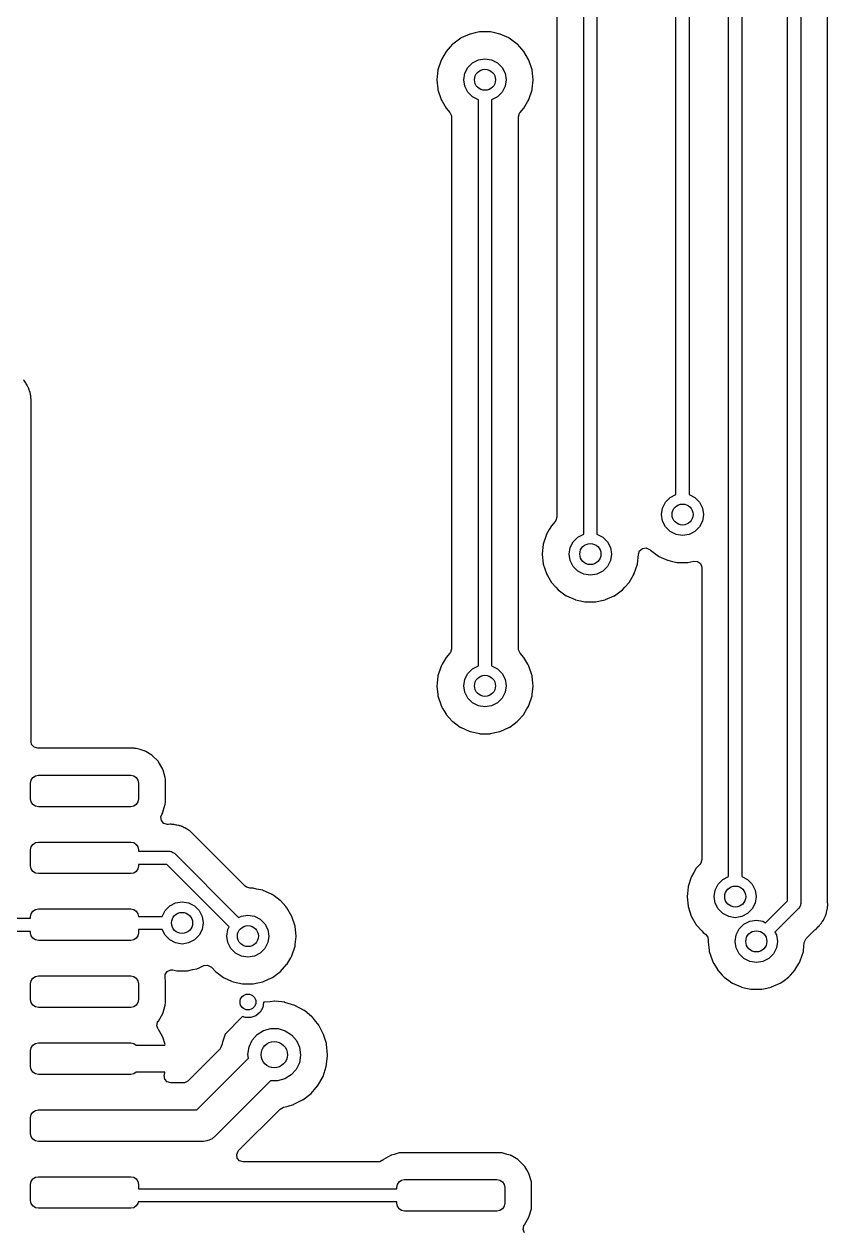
# Model space of a CAD drawing. Extents: x 1.82 to 8.48, y -4.98 to -0.82.
# Drawn here: x 5.719 to 6.319, y -3.645 to -2.744 of the extents above; entities that cross this region are included whole.
import ezdxf

# ---------------------------------------------------------------- set-up
doc = ezdxf.new("R2010")
doc.units = 0
doc.header["$MEASUREMENT"] = 0
doc.layers.add('BLACK', color=7, linetype='CONTINUOUS')

msp = doc.modelspace()

# ---------------------------------------------------------------- linework, layer by layer
at = {"layer": 'BLACK', "linetype": 'CONTINUOUS'}
for p, q in [((6.13681, -3.12481), (6.13681, -1.81201)), ((6.14665, -1.81201), (6.14665, -3.12481)), ((6.28917, -3.39875), (6.28917, -2.45424)), ((6.29902, -2.45424), (6.29902, -3.40079)), ((6.11679, -2.47696), (6.11679, -3.11211)), ((6.24508, -3.38072), (6.24508, -2.4792)), ((6.25492, -2.47717), (6.25492, -3.38072)), ((6.31904, -3.39938), (6.31904, -2.47167)), ((6.20571, -3.09529), (6.20571, -2.66259)), ((6.21555, -2.66259), (6.21555, -3.09529)), ((6.05898, -2.74972), (6.0557, -2.75042)), ((6.05923, -2.74967), (6.05898, -2.74972)), ((6.05898, -2.74972), (6.05898, -2.74972)), ((6.06675, -2.74967), (6.05923, -2.74967)), ((6.06701, -2.74972), (6.06675, -2.74967)), ((6.07029, -2.75042), (6.06701, -2.74972)), ((6.06701, -2.74972), (6.06701, -2.74972)), ((6.03893, -2.75871), (6.03875, -2.7589)), ((6.04501, -2.75429), (6.03893, -2.75871)), ((6.04525, -2.75418), (6.04501, -2.75429)), ((6.05164, -2.75133), (6.04525, -2.75418)), ((6.04525, -2.75418), (6.04525, -2.75418)), ((6.05188, -2.75123), (6.05164, -2.75133)), ((6.05164, -2.75133), (6.05164, -2.75133)), ((6.0557, -2.75042), (6.05188, -2.75123)), ((6.07411, -2.75123), (6.07029, -2.75042)), ((6.07434, -2.75133), (6.07411, -2.75123)), ((6.08074, -2.75418), (6.07434, -2.75133)), ((6.07434, -2.75133), (6.07434, -2.75133)), ((6.08097, -2.75429), (6.08074, -2.75418)), ((6.08074, -2.75418), (6.08074, -2.75418)), ((6.08706, -2.75871), (6.08097, -2.75429)), ((6.08723, -2.7589), (6.08706, -2.75871)), ((6.03216, -2.7673), (6.03051, -2.77016)), ((6.0339, -2.76429), (6.03216, -2.7673)), ((6.037, -2.76084), (6.0339, -2.76429)), ((6.03875, -2.7589), (6.037, -2.76084)), ((6.03875, -2.7589), (6.03875, -2.7589)), ((6.08898, -2.76084), (6.08723, -2.7589)), ((6.08723, -2.7589), (6.08723, -2.7589)), ((6.09209, -2.76429), (6.08898, -2.76084)), ((6.09382, -2.7673), (6.09209, -2.76429)), ((6.09547, -2.77016), (6.09382, -2.7673)), ((6.03014, -2.7708), (6.02781, -2.77796)), ((6.03051, -2.77016), (6.03014, -2.7708)), ((6.04801, -2.78057), (6.05025, -2.77618)), ((6.05025, -2.77618), (6.05374, -2.77269)), ((6.05374, -2.77269), (6.05813, -2.77046)), ((6.05813, -2.77046), (6.06299, -2.76969)), ((6.06299, -2.76969), (6.06786, -2.77046)), ((6.06786, -2.77046), (6.07225, -2.77269)), ((6.07225, -2.77269), (6.07573, -2.77618)), ((6.07573, -2.77618), (6.07797, -2.78057)), ((6.09585, -2.7708), (6.09547, -2.77016)), ((6.09817, -2.77796), (6.09585, -2.7708)), ((6.02729, -2.78292), (6.02703, -2.78543)), ((6.02703, -2.78543), (6.02705, -2.78569)), ((6.02705, -2.78569), (6.02774, -2.79222)), ((6.02779, -2.77821), (6.02729, -2.78292)), ((6.02781, -2.77796), (6.02779, -2.77821)), ((6.02779, -2.77821), (6.02779, -2.77821)), ((6.04724, -2.78543), (6.04801, -2.78057)), ((6.04801, -2.7903), (6.04724, -2.78543)), ((6.07797, -2.78057), (6.07874, -2.78543)), ((6.07874, -2.78543), (6.07797, -2.7903)), ((6.0982, -2.77821), (6.09817, -2.77796)), ((6.09869, -2.78292), (6.0982, -2.77821)), ((6.0982, -2.77821), (6.0982, -2.77821)), ((6.09824, -2.79222), (6.09893, -2.78569)), ((6.09896, -2.78543), (6.09869, -2.78292)), ((6.09893, -2.78569), (6.09896, -2.78543)), ((6.02774, -2.79222), (6.02781, -2.79291)), ((6.02781, -2.79291), (6.03014, -2.80006)), ((6.05025, -2.79469), (6.04801, -2.7903)), ((6.05374, -2.79817), (6.05025, -2.79469)), ((6.07573, -2.79469), (6.07225, -2.79817)), ((6.07797, -2.7903), (6.07573, -2.79469)), ((6.09585, -2.80006), (6.09817, -2.79291)), ((6.09817, -2.79291), (6.09824, -2.79222)), ((6.03014, -2.80006), (6.03027, -2.80029)), ((6.03027, -2.80029), (6.03027, -2.80029)), ((6.03027, -2.80029), (6.03092, -2.80141)), ((6.03092, -2.80141), (6.0339, -2.80657)), ((6.05807, -2.80038), (6.05374, -2.79817)), ((6.05807, -3.22324), (6.05807, -2.80038)), ((6.07225, -2.79817), (6.06791, -2.80038)), ((6.06791, -2.80038), (6.06791, -3.22324)), ((6.09209, -2.80657), (6.09507, -2.80141)), ((6.09507, -2.80141), (6.09572, -2.80029)), ((6.09572, -2.80029), (6.09585, -2.80006)), ((6.09572, -2.80029), (6.09572, -2.80029)), ((6.0339, -2.80657), (6.03678, -2.80977)), ((6.03678, -2.80977), (6.03799, -2.81229)), ((6.03799, -2.81229), (6.03805, -2.81309)), ((6.08793, -2.81309), (6.08872, -2.81041)), ((6.08872, -2.81041), (6.08921, -2.80977)), ((6.08921, -2.80977), (6.09209, -2.80657)), ((6.03805, -2.81309), (6.03805, -3.21053)), ((6.08793, -3.21053), (6.08793, -2.81309)), ((5.71868, -3.01018), (5.71812, -3.00962)), ((5.71913, -3.01095), (5.71868, -3.01018)), ((5.71957, -3.01168), (5.71913, -3.01095)), ((5.71983, -3.01207), (5.71957, -3.01168)), ((5.72085, -3.01348), (5.71983, -3.01207)), ((5.72096, -3.01377), (5.72085, -3.01348)), ((5.72114, -3.01422), (5.72096, -3.01377)), ((5.72096, -3.01377), (5.72096, -3.01377)), ((5.72148, -3.01492), (5.72114, -3.01422)), ((5.72173, -3.01534), (5.72148, -3.01492)), ((5.72189, -3.01561), (5.72173, -3.01534)), ((5.72173, -3.01534), (5.72173, -3.01534)), ((5.72235, -3.01719), (5.72189, -3.01561)), ((5.72238, -3.01728), (5.72235, -3.01719)), ((5.72253, -3.01772), (5.72238, -3.01728)), ((5.72305, -3.01904), (5.72253, -3.01772)), ((5.72317, -3.01934), (5.72305, -3.01904)), ((5.72321, -3.01965), (5.72317, -3.01934)), ((5.72327, -3.02013), (5.72321, -3.01965)), ((5.72343, -3.02089), (5.72327, -3.02013)), ((5.72365, -3.02166), (5.72343, -3.02089)), ((5.7237, -3.02338), (5.72365, -3.02166)), ((5.7237, -3.0234), (5.7237, -3.02338)), ((5.72374, -3.02386), (5.7237, -3.0234)), ((5.72376, -3.02402), (5.72374, -3.02386)), ((5.72376, -3.02512), (5.72376, -3.02402)), ((5.72376, -3.02528), (5.72376, -3.02512)), ((5.72385, -3.02796), (5.72376, -3.02528)), ((5.72376, -3.02869), (5.72378, -3.02825)), ((5.72376, -3.27994), (5.72376, -3.02869)), ((5.72378, -3.02825), (5.72385, -3.02796)), ((6.19565, -3.10537), (6.19789, -3.10098)), ((6.19789, -3.10098), (6.20137, -3.0975)), ((6.20137, -3.0975), (6.20571, -3.09529)), ((6.21555, -3.09529), (6.21989, -3.0975)), ((6.21989, -3.0975), (6.22337, -3.10098)), ((6.22337, -3.10098), (6.22561, -3.10537)), ((6.19488, -3.11024), (6.19565, -3.10537)), ((6.19565, -3.1151), (6.19488, -3.11024)), ((6.22561, -3.10537), (6.22638, -3.11024)), ((6.22638, -3.11024), (6.22561, -3.1151)), ((6.11264, -3.11862), (6.11096, -3.12152)), ((6.11552, -3.11542), (6.11264, -3.11862)), ((6.116, -3.11479), (6.11552, -3.11542)), ((6.11679, -3.11211), (6.116, -3.11479)), ((6.19789, -3.11949), (6.19565, -3.1151)), ((6.22561, -3.1151), (6.22337, -3.11949)), ((6.10888, -3.12514), (6.10655, -3.13229)), ((6.10906, -3.12482), (6.10888, -3.12514)), ((6.11096, -3.12152), (6.10906, -3.12482)), ((6.12899, -3.13051), (6.13248, -3.12702)), ((6.13248, -3.12702), (6.13681, -3.12481)), ((6.14665, -3.12481), (6.15099, -3.12702)), ((6.15099, -3.12702), (6.15447, -3.13051)), ((6.20137, -3.12298), (6.19789, -3.11949)), ((6.20576, -3.12521), (6.20137, -3.12298)), ((6.21063, -3.12598), (6.20576, -3.12521)), ((6.2155, -3.12521), (6.21063, -3.12598)), ((6.21989, -3.12298), (6.2155, -3.12521)), ((6.22337, -3.11949), (6.21989, -3.12298)), ((6.10606, -3.13698), (6.10577, -3.13976)), ((6.10653, -3.13254), (6.10606, -3.13698)), ((6.10655, -3.13229), (6.10653, -3.13254)), ((6.10653, -3.13254), (6.10653, -3.13254)), ((6.12598, -3.13976), (6.12676, -3.1349)), ((6.12676, -3.1349), (6.12899, -3.13051)), ((6.15447, -3.13051), (6.15671, -3.1349)), ((6.15671, -3.1349), (6.15748, -3.13976)), ((6.17774, -3.13977), (6.17846, -3.13733)), ((6.17846, -3.13733), (6.18057, -3.13549)), ((6.18057, -3.13549), (6.18334, -3.1351)), ((6.18334, -3.1351), (6.18588, -3.13626)), ((6.18588, -3.13626), (6.18632, -3.13669)), ((6.18632, -3.13669), (6.18656, -3.13696)), ((6.18656, -3.13696), (6.19265, -3.14138)), ((6.10577, -3.13976), (6.10579, -3.14002)), ((6.10579, -3.14002), (6.10652, -3.14696)), ((6.12676, -3.14463), (6.12598, -3.13976)), ((6.12899, -3.14902), (6.12676, -3.14463)), ((6.15671, -3.14463), (6.15447, -3.14902)), ((6.15748, -3.13976), (6.15671, -3.14463)), ((6.17694, -3.14696), (6.17767, -3.14002)), ((6.17767, -3.13998), (6.1777, -3.13976)), ((6.17767, -3.14002), (6.17767, -3.13998)), ((6.1777, -3.13976), (6.17774, -3.13977)), ((6.19265, -3.14138), (6.19288, -3.14149)), ((6.19288, -3.14149), (6.19288, -3.14149)), ((6.19288, -3.14149), (6.19928, -3.14433)), ((6.19928, -3.14433), (6.19952, -3.14444)), ((6.19952, -3.14444), (6.20319, -3.14522)), ((6.20319, -3.14522), (6.20662, -3.14595)), ((6.20662, -3.14595), (6.20662, -3.14595)), ((6.20662, -3.14595), (6.20687, -3.146)), ((6.20687, -3.146), (6.21439, -3.146)), ((6.21439, -3.146), (6.21464, -3.14595)), ((6.21464, -3.14595), (6.21907, -3.14501)), ((6.21464, -3.14595), (6.21464, -3.14595)), ((6.21907, -3.14501), (6.22185, -3.14522)), ((6.22185, -3.14522), (6.22408, -3.14691)), ((6.10652, -3.14696), (6.10655, -3.14724)), ((6.10655, -3.14724), (6.10888, -3.15439)), ((6.10888, -3.15439), (6.10901, -3.15462)), ((6.10901, -3.15462), (6.10901, -3.15462)), ((6.10901, -3.15462), (6.10972, -3.15585)), ((6.13248, -3.1525), (6.12899, -3.14902)), ((6.13687, -3.15474), (6.13248, -3.1525)), ((6.14173, -3.15551), (6.13687, -3.15474)), ((6.1466, -3.15474), (6.14173, -3.15551)), ((6.15099, -3.1525), (6.1466, -3.15474)), ((6.15447, -3.14902), (6.15099, -3.1525)), ((6.17375, -3.15585), (6.17446, -3.15462)), ((6.17446, -3.15462), (6.17459, -3.15439)), ((6.17446, -3.15462), (6.17446, -3.15462)), ((6.17459, -3.15439), (6.17691, -3.14724)), ((6.17691, -3.14724), (6.17694, -3.14696)), ((6.22408, -3.14691), (6.22505, -3.14953)), ((6.22505, -3.14953), (6.22506, -3.14986)), ((6.22506, -3.14986), (6.22506, -3.36801)), ((6.10972, -3.15585), (6.11264, -3.1609)), ((6.11264, -3.1609), (6.11281, -3.1611)), ((6.11281, -3.1611), (6.11281, -3.1611)), ((6.11281, -3.1611), (6.11593, -3.16456)), ((6.16754, -3.16456), (6.17065, -3.1611)), ((6.17065, -3.1611), (6.17083, -3.1609)), ((6.17065, -3.1611), (6.17065, -3.1611)), ((6.17083, -3.1609), (6.17375, -3.15585)), ((6.11593, -3.16456), (6.11767, -3.16649)), ((6.11767, -3.16649), (6.12375, -3.17091)), ((6.12375, -3.17091), (6.12399, -3.17102)), ((6.12399, -3.17102), (6.12399, -3.17102)), ((6.12399, -3.17102), (6.13031, -3.17383)), ((6.15316, -3.17383), (6.15948, -3.17102)), ((6.15948, -3.17102), (6.15971, -3.17091)), ((6.15948, -3.17102), (6.15948, -3.17102)), ((6.15971, -3.17091), (6.1658, -3.16649)), ((6.1658, -3.16649), (6.16754, -3.16456)), ((6.13031, -3.17383), (6.13062, -3.17397)), ((6.13062, -3.17397), (6.1343, -3.17475)), ((6.1343, -3.17475), (6.13772, -3.17548)), ((6.13772, -3.17548), (6.13772, -3.17548)), ((6.13772, -3.17548), (6.13797, -3.17553)), ((6.13797, -3.17553), (6.14549, -3.17553)), ((6.14549, -3.17553), (6.14575, -3.17548)), ((6.14575, -3.17548), (6.14917, -3.17475)), ((6.14575, -3.17548), (6.14575, -3.17548)), ((6.14917, -3.17475), (6.15285, -3.17397)), ((6.15285, -3.17397), (6.15316, -3.17383)), ((6.0339, -3.21705), (6.03169, -3.22088)), ((6.03678, -3.21385), (6.0339, -3.21705)), ((6.03726, -3.21321), (6.03678, -3.21385)), ((6.03805, -3.21053), (6.03726, -3.21321)), ((6.088, -3.21133), (6.08793, -3.21053)), ((6.08921, -3.21385), (6.088, -3.21133)), ((6.09209, -3.21705), (6.08921, -3.21385)), ((6.0943, -3.22088), (6.09209, -3.21705)), ((6.03014, -3.22356), (6.02781, -3.23071)), ((6.03104, -3.22199), (6.03014, -3.22356)), ((6.03169, -3.22088), (6.03104, -3.22199)), ((6.05025, -3.22893), (6.05374, -3.22545)), ((6.05374, -3.22545), (6.05807, -3.22324)), ((6.06791, -3.22324), (6.07225, -3.22545)), ((6.07225, -3.22545), (6.07573, -3.22893)), ((6.09494, -3.22199), (6.0943, -3.22088)), ((6.09585, -3.22356), (6.09494, -3.22199)), ((6.09817, -3.23071), (6.09585, -3.22356)), ((6.02723, -3.2363), (6.02703, -3.23819)), ((6.02779, -3.23097), (6.02723, -3.2363)), ((6.02781, -3.23071), (6.02779, -3.23097)), ((6.02779, -3.23097), (6.02779, -3.23097)), ((6.04724, -3.23819), (6.04801, -3.23332)), ((6.04801, -3.23332), (6.05025, -3.22893)), ((6.07573, -3.22893), (6.07797, -3.23332)), ((6.07797, -3.23332), (6.07874, -3.23819)), ((6.0982, -3.23097), (6.09817, -3.23071)), ((6.09876, -3.2363), (6.0982, -3.23097)), ((6.0982, -3.23097), (6.0982, -3.23097)), ((6.09896, -3.23819), (6.09876, -3.2363)), ((6.02703, -3.23819), (6.02705, -3.23845)), ((6.02705, -3.23845), (6.02772, -3.24474)), ((6.02772, -3.24474), (6.02781, -3.24567)), ((6.04801, -3.24306), (6.04724, -3.23819)), ((6.05025, -3.24745), (6.04801, -3.24306)), ((6.07797, -3.24306), (6.07573, -3.24745)), ((6.07874, -3.23819), (6.07797, -3.24306)), ((6.09817, -3.24567), (6.09827, -3.24474)), ((6.09827, -3.24474), (6.09893, -3.23845)), ((6.09893, -3.23845), (6.09896, -3.23819)), ((6.02781, -3.24567), (6.03014, -3.25282)), ((6.03014, -3.25282), (6.03027, -3.25304)), ((6.03027, -3.25304), (6.03027, -3.25304)), ((6.03027, -3.25304), (6.0316, -3.25535)), ((6.05374, -3.25093), (6.05025, -3.24745)), ((6.05813, -3.25317), (6.05374, -3.25093)), ((6.06299, -3.25394), (6.05813, -3.25317)), ((6.06786, -3.25317), (6.06299, -3.25394)), ((6.07225, -3.25093), (6.06786, -3.25317)), ((6.07573, -3.24745), (6.07225, -3.25093)), ((6.09438, -3.25535), (6.09572, -3.25304)), ((6.09572, -3.25304), (6.09585, -3.25282)), ((6.09572, -3.25304), (6.09572, -3.25304)), ((6.09585, -3.25282), (6.09817, -3.24567)), ((6.0316, -3.25535), (6.0339, -3.25933)), ((6.0339, -3.25933), (6.03407, -3.25952)), ((6.03407, -3.25952), (6.03407, -3.25952)), ((6.03407, -3.25952), (6.03858, -3.26453)), ((6.0874, -3.26453), (6.09191, -3.25952)), ((6.09191, -3.25952), (6.09209, -3.25933)), ((6.09191, -3.25952), (6.09191, -3.25952)), ((6.09209, -3.25933), (6.09438, -3.25535)), ((6.03858, -3.26453), (6.03893, -3.26492)), ((6.03893, -3.26492), (6.0412, -3.26657)), ((6.0412, -3.26657), (6.04452, -3.26898)), ((6.04452, -3.26898), (6.04501, -3.26934)), ((6.04501, -3.26934), (6.04525, -3.26944)), ((6.04525, -3.26944), (6.04525, -3.26944)), ((6.04525, -3.26944), (6.05117, -3.27208)), ((6.05117, -3.27208), (6.05188, -3.27239)), ((6.05188, -3.27239), (6.05556, -3.27318)), ((6.07043, -3.27318), (6.07411, -3.27239)), ((6.07411, -3.27239), (6.07482, -3.27208)), ((6.07482, -3.27208), (6.08074, -3.26944)), ((6.08074, -3.26944), (6.08097, -3.26934)), ((6.08074, -3.26944), (6.08074, -3.26944)), ((6.08097, -3.26934), (6.08146, -3.26898)), ((6.08146, -3.26898), (6.08479, -3.26657)), ((6.08479, -3.26657), (6.08706, -3.26492)), ((6.08706, -3.26492), (6.0874, -3.26453)), ((5.72421, -3.282), (5.72376, -3.27994)), ((6.05556, -3.27318), (6.05898, -3.2739)), ((6.05898, -3.2739), (6.05898, -3.2739)), ((6.05898, -3.2739), (6.05923, -3.27396)), ((6.05923, -3.27396), (6.06675, -3.27396)), ((6.06675, -3.27396), (6.06701, -3.2739)), ((6.06701, -3.2739), (6.07043, -3.27318)), ((6.06701, -3.2739), (6.06701, -3.2739)), ((5.72604, -3.28411), (5.72421, -3.282)), ((5.72872, -3.2849), (5.72604, -3.28411)), ((5.80085, -3.2849), (5.72872, -3.2849)), ((5.80094, -3.28491), (5.80085, -3.2849)), ((5.80206, -3.285), (5.80094, -3.28491)), ((5.80094, -3.28491), (5.80094, -3.28491)), ((5.80232, -3.28502), (5.80206, -3.285)), ((5.80206, -3.285), (5.80206, -3.285)), ((5.80529, -3.28588), (5.80232, -3.28502)), ((5.80831, -3.28676), (5.80529, -3.28588)), ((5.80861, -3.28684), (5.80831, -3.28676)), ((5.80831, -3.28676), (5.80831, -3.28676)), ((5.80949, -3.28736), (5.80861, -3.28684)), ((5.81398, -3.29002), (5.80949, -3.28736)), ((5.81424, -3.29018), (5.81398, -3.29002)), ((5.81398, -3.29002), (5.81398, -3.29002)), ((5.81888, -3.29481), (5.81424, -3.29018)), ((5.81903, -3.29508), (5.81888, -3.29481)), ((5.81904, -3.29508), (5.81903, -3.29508)), ((5.82154, -3.29931), (5.81904, -3.29508)), ((5.82221, -3.30045), (5.82154, -3.29931)), ((5.72343, -3.31083), (5.72387, -3.30857)), ((5.72387, -3.30857), (5.72515, -3.30665)), ((5.72515, -3.30665), (5.72707, -3.30537)), ((5.72707, -3.30537), (5.72933, -3.30492)), ((5.72933, -3.30492), (5.79823, -3.30492)), ((5.79823, -3.30492), (5.80049, -3.30537)), ((5.80049, -3.30537), (5.8024, -3.30665)), ((5.8024, -3.30665), (5.80368, -3.30857)), ((5.80368, -3.30857), (5.80413, -3.31083)), ((5.8223, -3.30075), (5.82221, -3.30045)), ((5.82241, -3.30112), (5.8223, -3.30075)), ((5.8223, -3.30075), (5.8223, -3.30075)), ((5.82404, -3.30674), (5.82241, -3.30112)), ((5.82415, -3.30821), (5.82404, -3.30674)), ((5.82415, -3.32526), (5.82415, -3.30821)), ((5.72343, -3.32264), (5.72343, -3.31083)), ((5.80413, -3.31083), (5.80413, -3.32264)), ((5.72387, -3.3249), (5.72343, -3.32264)), ((5.72515, -3.32681), (5.72387, -3.3249)), ((5.80368, -3.3249), (5.8024, -3.32681)), ((5.80413, -3.32264), (5.80368, -3.3249)), ((5.82334, -3.32914), (5.82404, -3.32673)), ((5.82404, -3.32673), (5.82406, -3.32646)), ((5.82406, -3.32646), (5.82415, -3.32535)), ((5.82415, -3.32535), (5.82415, -3.32526)), ((5.82415, -3.32535), (5.82415, -3.32535)), ((5.72707, -3.32809), (5.72515, -3.32681)), ((5.72933, -3.32854), (5.72707, -3.32809)), ((5.79823, -3.32854), (5.72933, -3.32854)), ((5.80049, -3.32809), (5.79823, -3.32854)), ((5.8024, -3.32681), (5.80049, -3.32809)), ((5.82081, -3.33612), (5.82145, -3.33431)), ((5.82145, -3.33431), (5.82221, -3.33302)), ((5.82221, -3.33302), (5.82231, -3.33267)), ((5.82231, -3.33267), (5.82334, -3.32914)), ((5.82121, -3.33889), (5.82081, -3.33612)), ((5.82304, -3.341), (5.82121, -3.33889)), ((5.82572, -3.34179), (5.82304, -3.341)), ((5.82595, -3.34179), (5.82572, -3.34179)), ((5.82642, -3.34177), (5.82595, -3.34179)), ((5.82784, -3.34163), (5.82642, -3.34177)), ((5.82815, -3.34161), (5.82784, -3.34163)), ((5.82846, -3.34165), (5.82815, -3.34161)), ((5.82894, -3.34173), (5.82846, -3.34165)), ((5.82972, -3.34179), (5.82894, -3.34173)), ((5.83051, -3.34179), (5.82972, -3.34179)), ((5.83082, -3.34187), (5.83051, -3.34179)), ((5.8322, -3.34222), (5.83082, -3.34187)), ((5.83082, -3.34187), (5.83082, -3.34187)), ((5.83266, -3.34232), (5.8322, -3.34222)), ((5.83407, -3.34254), (5.83266, -3.34232)), ((5.83438, -3.34259), (5.83407, -3.34254)), ((5.83407, -3.34254), (5.83407, -3.34254)), ((5.83466, -3.34272), (5.83438, -3.34259)), ((5.83511, -3.34291), (5.83466, -3.34272)), ((5.83466, -3.34272), (5.83466, -3.34272)), ((5.83584, -3.34316), (5.83511, -3.34291)), ((5.83622, -3.34326), (5.83584, -3.34316)), ((5.83662, -3.34336), (5.83622, -3.34326)), ((5.83814, -3.3442), (5.83662, -3.34336)), ((5.83856, -3.3444), (5.83814, -3.3442)), ((5.83987, -3.34497), (5.83856, -3.3444)), ((5.84016, -3.34509), (5.83987, -3.34497)), ((5.83987, -3.34497), (5.83987, -3.34497)), ((5.84077, -3.34557), (5.84016, -3.34509)), ((5.84079, -3.34558), (5.84077, -3.34557)), ((5.84144, -3.34601), (5.84079, -3.34558)), ((5.84187, -3.34624), (5.84144, -3.34601)), ((5.84214, -3.34639), (5.84187, -3.34624)), ((5.84187, -3.34624), (5.84187, -3.34624)), ((5.8431, -3.3473), (5.84214, -3.34639)), ((5.84341, -3.34759), (5.8431, -3.3473)), ((5.84376, -3.34789), (5.84341, -3.34759)), ((5.84389, -3.34799), (5.84376, -3.34789)), ((5.84467, -3.34876), (5.84389, -3.34799)), ((5.84478, -3.34887), (5.84467, -3.34876)), ((5.84673, -3.35071), (5.84478, -3.34887)), ((5.84689, -3.35096), (5.84673, -3.35071)), ((5.84719, -3.35129), (5.84689, -3.35096)), ((5.86582, -3.36992), (5.84719, -3.35129)), ((5.72343, -3.36083), (5.72387, -3.35857)), ((5.72343, -3.37264), (5.72343, -3.36083)), ((5.72387, -3.35857), (5.72515, -3.35665)), ((5.72515, -3.35665), (5.72707, -3.35537)), ((5.72707, -3.35537), (5.72933, -3.35492)), ((5.72933, -3.35492), (5.79823, -3.35492)), ((5.79823, -3.35492), (5.80049, -3.35537)), ((5.80049, -3.35537), (5.8024, -3.35665)), ((5.8024, -3.35665), (5.80368, -3.35857)), ((5.80368, -3.35857), (5.80413, -3.36083)), ((5.80413, -3.36083), (5.80413, -3.36181)), ((5.80413, -3.36181), (5.82736, -3.36181)), ((5.82736, -3.36181), (5.82823, -3.36194)), ((5.82823, -3.36194), (5.82841, -3.36192)), ((5.82841, -3.36192), (5.82851, -3.36198)), ((5.82851, -3.36198), (5.82876, -3.36201)), ((5.82876, -3.36201), (5.82978, -3.36267)), ((5.82978, -3.36267), (5.83084, -3.36325)), ((5.82532, -3.37165), (5.80413, -3.37165)), ((5.80413, -3.37165), (5.80413, -3.37264)), ((5.87191, -3.41824), (5.82532, -3.37165)), ((5.83084, -3.36325), (5.87887, -3.41128)), ((5.88388, -3.38798), (5.86582, -3.36992)), ((6.22379, -3.37133), (6.2209, -3.37453)), ((6.22427, -3.37069), (6.22379, -3.37133)), ((6.22506, -3.36801), (6.22427, -3.37069)), ((5.72387, -3.3749), (5.72343, -3.37264)), ((5.72515, -3.37681), (5.72387, -3.3749)), ((5.72707, -3.37809), (5.72515, -3.37681)), ((5.72933, -3.37854), (5.72707, -3.37809)), ((5.79823, -3.37854), (5.72933, -3.37854)), ((5.80049, -3.37809), (5.79823, -3.37854)), ((5.8024, -3.37681), (5.80049, -3.37809)), ((5.80368, -3.3749), (5.8024, -3.37681)), ((5.80413, -3.37264), (5.80368, -3.3749)), ((6.21742, -3.38056), (6.21714, -3.38104)), ((6.21913, -3.3776), (6.21742, -3.38056)), ((6.2209, -3.37453), (6.21913, -3.3776)), ((6.24074, -3.38293), (6.24508, -3.38072)), ((6.25492, -3.38072), (6.25926, -3.38293)), ((5.8847, -3.38864), (5.88388, -3.38798)), ((5.88739, -3.38943), (5.8847, -3.38864)), ((5.88959, -3.38943), (5.88739, -3.38943)), ((5.88984, -3.38948), (5.88959, -3.38943)), ((5.8923, -3.39001), (5.88984, -3.38948)), ((5.88984, -3.38948), (5.88984, -3.38948)), ((6.21479, -3.38845), (6.21428, -3.3933)), ((6.21482, -3.38819), (6.21479, -3.38845)), ((6.21479, -3.38845), (6.21479, -3.38845)), ((6.21714, -3.38104), (6.21482, -3.38819)), ((6.23502, -3.3908), (6.23726, -3.38641)), ((6.23726, -3.38641), (6.24074, -3.38293)), ((6.25926, -3.38293), (6.26274, -3.38641)), ((6.26274, -3.38641), (6.26498, -3.3908)), ((5.89694, -3.39099), (5.8923, -3.39001)), ((5.89718, -3.3911), (5.89694, -3.39099)), ((5.90357, -3.39394), (5.89718, -3.3911)), ((5.89718, -3.3911), (5.89718, -3.3911)), ((5.90381, -3.39405), (5.90357, -3.39394)), ((5.90357, -3.39394), (5.90357, -3.39394)), ((5.90402, -3.3942), (5.90381, -3.39405)), ((5.90538, -3.39519), (5.90402, -3.3942)), ((5.90402, -3.3942), (5.90402, -3.3942)), ((5.90989, -3.39847), (5.90538, -3.39519)), ((5.91007, -3.39866), (5.90989, -3.39847)), ((5.9141, -3.40315), (5.91007, -3.39866)), ((5.91007, -3.39866), (5.91007, -3.39866)), ((6.21428, -3.3933), (6.21404, -3.39567)), ((6.21404, -3.39567), (6.21406, -3.39593)), ((6.21406, -3.39593), (6.21478, -3.40275)), ((6.23425, -3.39567), (6.23502, -3.3908)), ((6.23502, -3.40054), (6.23425, -3.39567)), ((6.26498, -3.3908), (6.26575, -3.39567)), ((6.26575, -3.39567), (6.26498, -3.40054)), ((6.27272, -3.4152), (6.28917, -3.39875)), ((5.72387, -3.40857), (5.72515, -3.40665)), ((5.72515, -3.40665), (5.72707, -3.40537)), ((5.72707, -3.40537), (5.72933, -3.40492)), ((5.72933, -3.40492), (5.79823, -3.40492)), ((5.79823, -3.40492), (5.80049, -3.40537)), ((5.80049, -3.40537), (5.8024, -3.40665)), ((5.8024, -3.40665), (5.80368, -3.40857)), ((5.82166, -3.41043), (5.82387, -3.4061)), ((5.82387, -3.4061), (5.82736, -3.40261)), ((5.82736, -3.40261), (5.83175, -3.40038)), ((5.83175, -3.40038), (5.83661, -3.39961)), ((5.83661, -3.39961), (5.84148, -3.40038)), ((5.84148, -3.40038), (5.84587, -3.40261)), ((5.84587, -3.40261), (5.84935, -3.4061)), ((5.84935, -3.4061), (5.85159, -3.41049)), ((5.91492, -3.40406), (5.9141, -3.40315)), ((5.91868, -3.41057), (5.91492, -3.40406)), ((6.21478, -3.40275), (6.21482, -3.40315)), ((6.21482, -3.40315), (6.21714, -3.4103)), ((6.23726, -3.40493), (6.23502, -3.40054)), ((6.24074, -3.40841), (6.23726, -3.40493)), ((6.26274, -3.40493), (6.25926, -3.40841)), ((6.26498, -3.40054), (6.26274, -3.40493)), ((6.29757, -3.40427), (6.27968, -3.42216)), ((6.29816, -3.4032), (6.29757, -3.40427)), ((6.29881, -3.40219), (6.29816, -3.4032)), ((6.29885, -3.40193), (6.29881, -3.40219)), ((6.2989, -3.40184), (6.29885, -3.40193)), ((6.29902, -3.40079), (6.29889, -3.40165)), ((6.29889, -3.40165), (6.2989, -3.40184)), ((6.31811, -3.40809), (6.31824, -3.4078)), ((6.31824, -3.4078), (6.31828, -3.40749)), ((6.31828, -3.40749), (6.31851, -3.40608)), ((6.31828, -3.40749), (6.31828, -3.40749)), ((6.31851, -3.40608), (6.3186, -3.40562)), ((6.3186, -3.40562), (6.31896, -3.40424)), ((6.31896, -3.40424), (6.31904, -3.40394)), ((6.31896, -3.40424), (6.31896, -3.40424)), ((6.31906, -3.39984), (6.31904, -3.39938)), ((6.31904, -3.40314), (6.3191, -3.40236)), ((6.31904, -3.40394), (6.31904, -3.40314)), ((6.31922, -3.40158), (6.31906, -3.39984)), ((6.3191, -3.40236), (6.31917, -3.40189)), ((6.31917, -3.40189), (6.31922, -3.40158)), ((5.70728, -3.41181), (5.72343, -3.41181)), ((5.72343, -3.41083), (5.72387, -3.40857)), ((5.72343, -3.41181), (5.72343, -3.41083)), ((5.80368, -3.40857), (5.80406, -3.41043)), ((5.80406, -3.41043), (5.82166, -3.41043)), ((5.85159, -3.41049), (5.85236, -3.41535)), ((5.85236, -3.41535), (5.85159, -3.42022)), ((5.87887, -3.41128), (5.88096, -3.41022)), ((5.88096, -3.41022), (5.88583, -3.40945)), ((5.88583, -3.40945), (5.89069, -3.41022)), ((5.89069, -3.41022), (5.89508, -3.41246)), ((5.89508, -3.41246), (5.89857, -3.41594)), ((5.89857, -3.41594), (5.9008, -3.42033)), ((5.92101, -3.41772), (5.91868, -3.41057)), ((6.21714, -3.4103), (6.2209, -3.41681)), ((6.2209, -3.41681), (6.22108, -3.417)), ((6.24513, -3.41065), (6.24074, -3.40841)), ((6.25, -3.41142), (6.24513, -3.41065)), ((6.25487, -3.41065), (6.25, -3.41142)), ((6.25303, -3.41986), (6.25651, -3.41637)), ((6.25926, -3.40841), (6.25487, -3.41065)), ((6.25651, -3.41637), (6.2609, -3.41414)), ((6.2609, -3.41414), (6.26577, -3.41337)), ((6.26577, -3.41337), (6.27063, -3.41414)), ((6.27063, -3.41414), (6.27272, -3.4152)), ((6.31294, -3.41719), (6.31324, -3.41683)), ((6.31324, -3.41683), (6.31422, -3.41579)), ((6.31422, -3.41579), (6.31443, -3.41556)), ((6.31443, -3.41556), (6.31458, -3.41529)), ((6.31458, -3.41529), (6.31482, -3.41486)), ((6.31458, -3.41529), (6.31458, -3.41529)), ((6.31482, -3.41486), (6.31524, -3.41421)), ((6.31524, -3.41421), (6.31526, -3.4142)), ((6.31526, -3.4142), (6.31573, -3.41358)), ((6.31573, -3.41358), (6.31586, -3.4133)), ((6.31586, -3.4133), (6.31642, -3.41199)), ((6.31586, -3.4133), (6.31586, -3.4133)), ((6.31642, -3.41199), (6.31663, -3.41157)), ((6.31663, -3.41157), (6.31747, -3.41004)), ((6.31747, -3.41004), (6.31767, -3.40927)), ((6.31767, -3.40927), (6.31792, -3.40853)), ((6.31792, -3.40853), (6.31811, -3.40809)), ((6.31811, -3.40809), (6.31811, -3.40809)), ((5.72343, -3.42165), (5.70932, -3.42165)), ((5.72343, -3.42264), (5.72343, -3.42165)), ((5.72387, -3.4249), (5.72343, -3.42264)), ((5.72515, -3.42681), (5.72387, -3.4249)), ((5.80368, -3.4249), (5.8024, -3.42681)), ((5.80413, -3.42264), (5.80368, -3.4249)), ((5.82166, -3.42028), (5.80413, -3.42028)), ((5.80413, -3.42028), (5.80413, -3.42264)), ((5.82387, -3.42461), (5.82166, -3.42028)), ((5.82736, -3.42809), (5.82387, -3.42461)), ((5.84935, -3.42461), (5.84587, -3.42809)), ((5.85159, -3.42022), (5.84935, -3.42461)), ((5.87008, -3.4252), (5.87085, -3.42033)), ((5.87085, -3.43006), (5.87008, -3.4252)), ((5.87085, -3.42033), (5.87191, -3.41824)), ((5.9008, -3.42033), (5.90157, -3.4252)), ((5.90157, -3.4252), (5.9008, -3.43006)), ((5.92103, -3.41798), (5.92101, -3.41772)), ((5.92153, -3.4227), (5.92103, -3.41798)), ((5.92103, -3.41798), (5.92103, -3.41798)), ((5.92114, -3.43138), (5.92176, -3.42546)), ((5.92179, -3.4252), (5.92153, -3.4227)), ((5.92176, -3.42546), (5.92179, -3.4252)), ((6.22108, -3.417), (6.22108, -3.417)), ((6.22108, -3.417), (6.22498, -3.42133)), ((6.22498, -3.42133), (6.22593, -3.4224)), ((6.22593, -3.4224), (6.22712, -3.42326)), ((6.22712, -3.42326), (6.22787, -3.4238)), ((6.22787, -3.4238), (6.22957, -3.42601)), ((6.25002, -3.42911), (6.25079, -3.42425)), ((6.25079, -3.42425), (6.25303, -3.41986)), ((6.27968, -3.42216), (6.28074, -3.42425)), ((6.28074, -3.42425), (6.28152, -3.42911)), ((6.30306, -3.4271), (6.30585, -3.42431)), ((6.30585, -3.42431), (6.30954, -3.42062)), ((6.30954, -3.42062), (6.30986, -3.42032)), ((6.30986, -3.42032), (6.31012, -3.42016)), ((6.31012, -3.42016), (6.31195, -3.4182)), ((6.31195, -3.4182), (6.31206, -3.41809)), ((6.31206, -3.41809), (6.31284, -3.41731)), ((6.31284, -3.41731), (6.31294, -3.41719)), ((5.72707, -3.42809), (5.72515, -3.42681)), ((5.72933, -3.42854), (5.72707, -3.42809)), ((5.79823, -3.42854), (5.72933, -3.42854)), ((5.80049, -3.42809), (5.79823, -3.42854)), ((5.8024, -3.42681), (5.80049, -3.42809)), ((5.83175, -3.43033), (5.82736, -3.42809)), ((5.83661, -3.4311), (5.83175, -3.43033)), ((5.84148, -3.43033), (5.83661, -3.4311)), ((5.84587, -3.42809), (5.84148, -3.43033)), ((5.87309, -3.43445), (5.87085, -3.43006)), ((5.87657, -3.43794), (5.87309, -3.43445)), ((5.89857, -3.43445), (5.89508, -3.43794)), ((5.9008, -3.43006), (5.89857, -3.43445)), ((5.91868, -3.43983), (5.92101, -3.43267)), ((5.92101, -3.43267), (5.92114, -3.43138)), ((6.22957, -3.42601), (6.22989, -3.42833)), ((6.22989, -3.42833), (6.2298, -3.42911)), ((6.2298, -3.42911), (6.22983, -3.42937)), ((6.22983, -3.42937), (6.23053, -3.43603)), ((6.25079, -3.43398), (6.25002, -3.42911)), ((6.25303, -3.43837), (6.25079, -3.43398)), ((6.28074, -3.43398), (6.27851, -3.43837)), ((6.28152, -3.42911), (6.28074, -3.43398)), ((6.30101, -3.43603), (6.30163, -3.43009)), ((6.30163, -3.43009), (6.30269, -3.4275)), ((6.30269, -3.4275), (6.30306, -3.4271)), ((5.88096, -3.44017), (5.87657, -3.43794)), ((5.88583, -3.44094), (5.88096, -3.44017)), ((5.89069, -3.44017), (5.88583, -3.44094)), ((5.89508, -3.43794), (5.89069, -3.44017)), ((5.91492, -3.44634), (5.91782, -3.44132)), ((5.91782, -3.44132), (5.91855, -3.44005)), ((5.91855, -3.44005), (5.91868, -3.43983)), ((5.91855, -3.44005), (5.91855, -3.44005)), ((6.23053, -3.43603), (6.23059, -3.43659)), ((6.23059, -3.43659), (6.23291, -3.44374)), ((6.23291, -3.44374), (6.23304, -3.44397)), ((6.25651, -3.44185), (6.25303, -3.43837)), ((6.2609, -3.44409), (6.25651, -3.44185)), ((6.27502, -3.44185), (6.27063, -3.44409)), ((6.27851, -3.43837), (6.27502, -3.44185)), ((6.29849, -3.44397), (6.29862, -3.44374)), ((6.29862, -3.44374), (6.30095, -3.43659)), ((6.30095, -3.43659), (6.30101, -3.43603)), ((5.82404, -3.45392), (5.82556, -3.45157)), ((5.82556, -3.45157), (5.8281, -3.45042)), ((5.8281, -3.45042), (5.82983, -3.45048)), ((5.82983, -3.45048), (5.8326, -3.45107)), ((5.8326, -3.45107), (5.8326, -3.45107)), ((5.8326, -3.45107), (5.83285, -3.45112)), ((5.83285, -3.45112), (5.84037, -3.45112)), ((5.84037, -3.45112), (5.84063, -3.45107)), ((5.84063, -3.45107), (5.84446, -3.45025)), ((5.84063, -3.45107), (5.84063, -3.45107)), ((5.84446, -3.45025), (5.84773, -3.44956)), ((5.84773, -3.44956), (5.84938, -3.44882)), ((5.84938, -3.44882), (5.85033, -3.4484)), ((5.85033, -3.4484), (5.85293, -3.44724)), ((5.85293, -3.44724), (5.8557, -3.44687)), ((5.8557, -3.44687), (5.85823, -3.44806)), ((5.85823, -3.44806), (5.85864, -3.44845)), ((5.85864, -3.44845), (5.86176, -3.45192)), ((5.86176, -3.45192), (5.86451, -3.45392)), ((5.90715, -3.45392), (5.90989, -3.45192)), ((5.90989, -3.45192), (5.91007, -3.45173)), ((5.91007, -3.45173), (5.91475, -3.44653)), ((5.91475, -3.44653), (5.91492, -3.44634)), ((5.91475, -3.44653), (5.91475, -3.44653)), ((6.23304, -3.44397), (6.23304, -3.44397)), ((6.23304, -3.44397), (6.23405, -3.44572)), ((6.23405, -3.44572), (6.23667, -3.45025)), ((6.23667, -3.45025), (6.23685, -3.45045)), ((6.23685, -3.45045), (6.23685, -3.45045)), ((6.23685, -3.45045), (6.24035, -3.45434)), ((6.26577, -3.44486), (6.2609, -3.44409)), ((6.27063, -3.44409), (6.26577, -3.44486)), ((6.29119, -3.45434), (6.29469, -3.45045)), ((6.29469, -3.45045), (6.29486, -3.45025)), ((6.29469, -3.45045), (6.29469, -3.45045)), ((6.29486, -3.45025), (6.29748, -3.44572)), ((6.29748, -3.44572), (6.29849, -3.44397)), ((6.29849, -3.44397), (6.29849, -3.44397)), ((5.72343, -3.46083), (5.72387, -3.45857)), ((5.72343, -3.47264), (5.72343, -3.46083)), ((5.72387, -3.45857), (5.72515, -3.45665)), ((5.72515, -3.45665), (5.72707, -3.45537)), ((5.72707, -3.45537), (5.72933, -3.45492)), ((5.72933, -3.45492), (5.79823, -3.45492)), ((5.79823, -3.45492), (5.80049, -3.45537)), ((5.80049, -3.45537), (5.8024, -3.45665)), ((5.8024, -3.45665), (5.80368, -3.45857)), ((5.80368, -3.45857), (5.80413, -3.46083)), ((5.80413, -3.46083), (5.80413, -3.47264)), ((5.82392, -3.45625), (5.82403, -3.45623)), ((5.82397, -3.4565), (5.82392, -3.45625)), ((5.82404, -3.45674), (5.82397, -3.4565)), ((5.82403, -3.45623), (5.82404, -3.45392)), ((5.82406, -3.45699), (5.82404, -3.45674)), ((5.82415, -3.45811), (5.82406, -3.45699)), ((5.82406, -3.45699), (5.82406, -3.45699)), ((5.82415, -3.45821), (5.82415, -3.45811)), ((5.82415, -3.47526), (5.82415, -3.45821)), ((5.86451, -3.45392), (5.8675, -3.45609)), ((5.8675, -3.45609), (5.86784, -3.45634)), ((5.86784, -3.45634), (5.86808, -3.45645)), ((5.86808, -3.45645), (5.86808, -3.45645)), ((5.86808, -3.45645), (5.87367, -3.45894)), ((5.87367, -3.45894), (5.87471, -3.4594)), ((5.87471, -3.4594), (5.87839, -3.46018)), ((5.87839, -3.46018), (5.88181, -3.46091)), ((5.88181, -3.46091), (5.88181, -3.46091)), ((5.88181, -3.46091), (5.88207, -3.46096)), ((5.88207, -3.46096), (5.88959, -3.46096)), ((5.88959, -3.46096), (5.88984, -3.46091)), ((5.88984, -3.46091), (5.89326, -3.46018)), ((5.88984, -3.46091), (5.88984, -3.46091)), ((5.89326, -3.46018), (5.89694, -3.4594)), ((5.89694, -3.4594), (5.89798, -3.45894)), ((5.89798, -3.45894), (5.90357, -3.45645)), ((5.90357, -3.45645), (5.90381, -3.45634)), ((5.90357, -3.45645), (5.90357, -3.45645)), ((5.90381, -3.45634), (5.90415, -3.45609)), ((5.90415, -3.45609), (5.90715, -3.45392)), ((6.24035, -3.45434), (6.2417, -3.45584)), ((6.2417, -3.45584), (6.24509, -3.45831)), ((6.24509, -3.45831), (6.24742, -3.46)), ((6.24742, -3.46), (6.24779, -3.46026)), ((6.24779, -3.46026), (6.24802, -3.46037)), ((6.24802, -3.46037), (6.24802, -3.46037)), ((6.24802, -3.46037), (6.25442, -3.46321)), ((6.27712, -3.46321), (6.28351, -3.46037)), ((6.28351, -3.46037), (6.28375, -3.46026)), ((6.28351, -3.46037), (6.28351, -3.46037)), ((6.28375, -3.46026), (6.28411, -3.46)), ((6.28411, -3.46), (6.28644, -3.45831)), ((6.28644, -3.45831), (6.28983, -3.45584)), ((6.28983, -3.45584), (6.29119, -3.45434)), ((6.25442, -3.46321), (6.25465, -3.46332)), ((6.25465, -3.46332), (6.25791, -3.46401)), ((6.25791, -3.46401), (6.26175, -3.46483)), ((6.26175, -3.46483), (6.26175, -3.46483)), ((6.26175, -3.46483), (6.26201, -3.46488)), ((6.26201, -3.46488), (6.26953, -3.46488)), ((6.26953, -3.46488), (6.26978, -3.46483)), ((6.26978, -3.46483), (6.27363, -3.46401)), ((6.26978, -3.46483), (6.26978, -3.46483)), ((6.27363, -3.46401), (6.27688, -3.46332)), ((6.27688, -3.46332), (6.27712, -3.46321)), ((5.72387, -3.4749), (5.72343, -3.47264)), ((5.72515, -3.47681), (5.72387, -3.4749)), ((5.72707, -3.47809), (5.72515, -3.47681)), ((5.72933, -3.47854), (5.72707, -3.47809)), ((5.79823, -3.47854), (5.72933, -3.47854)), ((5.80049, -3.47809), (5.79823, -3.47854)), ((5.8024, -3.47681), (5.80049, -3.47809)), ((5.80368, -3.4749), (5.8024, -3.47681)), ((5.80413, -3.47264), (5.80368, -3.4749)), ((5.8224, -3.48235), (5.82324, -3.47947)), ((5.82324, -3.47947), (5.82404, -3.47673)), ((5.82404, -3.47673), (5.82406, -3.47641)), ((5.82406, -3.47641), (5.82415, -3.47535)), ((5.82415, -3.47535), (5.82415, -3.47526)), ((5.82415, -3.47535), (5.82415, -3.47535)), ((5.89693, -3.47845), (5.89487, -3.482)), ((5.89758, -3.47472), (5.89693, -3.47845)), ((5.8978, -3.47466), (5.89758, -3.47472)), ((5.89804, -3.47459), (5.8978, -3.47466)), ((5.8978, -3.47466), (5.8978, -3.47466)), ((5.89828, -3.47457), (5.89804, -3.47459)), ((5.90254, -3.47418), (5.89828, -3.47457)), ((5.89828, -3.47457), (5.89828, -3.47457)), ((5.90579, -3.47388), (5.90254, -3.47418)), ((5.90603, -3.47391), (5.90579, -3.47388)), ((5.91329, -3.47467), (5.90603, -3.47391)), ((5.90603, -3.47391), (5.90603, -3.47391)), ((5.91353, -3.4747), (5.91329, -3.47467)), ((5.91329, -3.47467), (5.91329, -3.47467)), ((5.92097, -3.477), (5.91353, -3.4747)), ((5.92782, -3.4807), (5.92097, -3.477)), ((5.81831, -3.48945), (5.81872, -3.48881)), ((5.81872, -3.48881), (5.81888, -3.48865)), ((5.81888, -3.48865), (5.82221, -3.48302)), ((5.82221, -3.48302), (5.8224, -3.48235)), ((5.88185, -3.48534), (5.86871, -3.49849)), ((5.88378, -3.48604), (5.88185, -3.48534)), ((5.88788, -3.48604), (5.88378, -3.48604)), ((5.89173, -3.48464), (5.88788, -3.48604)), ((5.89487, -3.482), (5.89173, -3.48464)), ((5.92801, -3.48086), (5.92782, -3.4807)), ((5.93357, -3.48546), (5.92801, -3.48086)), ((5.92801, -3.48086), (5.92801, -3.48086)), ((5.93382, -3.48567), (5.93357, -3.48546)), ((5.93397, -3.48585), (5.93382, -3.48567)), ((5.93561, -3.48785), (5.93397, -3.48585)), ((5.93397, -3.48585), (5.93397, -3.48585)), ((5.93874, -3.4917), (5.93561, -3.48785)), ((5.81776, -3.49219), (5.81831, -3.48945)), ((5.81878, -3.49479), (5.81776, -3.49219)), ((5.81902, -3.49509), (5.81878, -3.49479)), ((5.82203, -3.50019), (5.81902, -3.49509)), ((5.89275, -3.49879), (5.89747, -3.49581)), ((5.89747, -3.49581), (5.90284, -3.49428)), ((5.90284, -3.49428), (5.90842, -3.49431)), ((5.90842, -3.49431), (5.91377, -3.49591)), ((5.91377, -3.49591), (5.91845, -3.49895)), ((5.9424, -3.49858), (5.93874, -3.4917)), ((5.72387, -3.50857), (5.72515, -3.50665)), ((5.72515, -3.50665), (5.72707, -3.50537)), ((5.72707, -3.50537), (5.72933, -3.50492)), ((5.72933, -3.50492), (5.79823, -3.50492)), ((5.79823, -3.50492), (5.80049, -3.50537)), ((5.80049, -3.50537), (5.8024, -3.50665)), ((5.8024, -3.50665), (5.80246, -3.50673)), ((5.80246, -3.50673), (5.8233, -3.50673)), ((5.82228, -3.50076), (5.82203, -3.50019)), ((5.82388, -3.50626), (5.82228, -3.50076)), ((5.8233, -3.50673), (5.82383, -3.50658)), ((5.82383, -3.50658), (5.82388, -3.50626)), ((5.86639, -3.50635), (5.86531, -3.50893)), ((5.86646, -3.50573), (5.86639, -3.50635)), ((5.86649, -3.50548), (5.86646, -3.50573)), ((5.86646, -3.50573), (5.86646, -3.50573)), ((5.86681, -3.50446), (5.86649, -3.50548)), ((5.86871, -3.49849), (5.86681, -3.50446)), ((5.88669, -3.50802), (5.88906, -3.50297)), ((5.88906, -3.50297), (5.89275, -3.49879)), ((5.91845, -3.49895), (5.9221, -3.50317)), ((5.9221, -3.50317), (5.92441, -3.50825)), ((5.94353, -3.50232), (5.9424, -3.49858)), ((5.94446, -3.5054), (5.94353, -3.50232)), ((5.94465, -3.50603), (5.94446, -3.5054)), ((5.94541, -3.51378), (5.94465, -3.50603)), ((5.72343, -3.51083), (5.72387, -3.50857)), ((5.72343, -3.52264), (5.72343, -3.51083)), ((5.86497, -3.50931), (5.84083, -3.53345)), ((5.86531, -3.50893), (5.86497, -3.50931)), ((5.88583, -3.51354), (5.88669, -3.50802)), ((5.8862, -3.51639), (5.88583, -3.51354)), ((5.92519, -3.51426), (5.92427, -3.51976)), ((5.92441, -3.50825), (5.9252, -3.51378)), ((5.9252, -3.51378), (5.92519, -3.51426)), ((5.94442, -3.52262), (5.94539, -3.51489)), ((5.94539, -3.51489), (5.94541, -3.51378)), ((5.72387, -3.5249), (5.72343, -3.52264)), ((5.72515, -3.52681), (5.72387, -3.5249)), ((5.84767, -3.55492), (5.8862, -3.51639)), ((5.92183, -3.52479), (5.91809, -3.52893)), ((5.92427, -3.51976), (5.92183, -3.52479)), ((5.94196, -3.53001), (5.94442, -3.52262)), ((5.72707, -3.52809), (5.72515, -3.52681)), ((5.72933, -3.52854), (5.72707, -3.52809)), ((5.79823, -3.52854), (5.72933, -3.52854)), ((5.80049, -3.52809), (5.79823, -3.52854)), ((5.8024, -3.52681), (5.80049, -3.52809)), ((5.80246, -3.52673), (5.8024, -3.52681)), ((5.82353, -3.52673), (5.80246, -3.52673)), ((5.82334, -3.52923), (5.82349, -3.52856)), ((5.82374, -3.532), (5.82334, -3.52923)), ((5.82349, -3.52856), (5.82382, -3.52742)), ((5.82381, -3.52686), (5.82353, -3.52673)), ((5.82557, -3.53411), (5.82374, -3.532)), ((5.82382, -3.52742), (5.82381, -3.52686)), ((5.82825, -3.5349), (5.82557, -3.53411)), ((5.84083, -3.53345), (5.83837, -3.53479)), ((5.90278, -3.53322), (5.86091, -3.57508)), ((5.90794, -3.53331), (5.90278, -3.53322)), ((5.91333, -3.53185), (5.90794, -3.53331)), ((5.91809, -3.52893), (5.91333, -3.53185)), ((5.93811, -3.53678), (5.94196, -3.53001)), ((5.83732, -3.5349), (5.82825, -3.5349)), ((5.83837, -3.53479), (5.83732, -3.5349)), ((5.92689, -3.54747), (5.93303, -3.54267)), ((5.93303, -3.54267), (5.93782, -3.53712)), ((5.93782, -3.53712), (5.93795, -3.53696)), ((5.93795, -3.53696), (5.93811, -3.53678)), ((5.93795, -3.53696), (5.93795, -3.53696)), ((5.91267, -3.553), (5.91581, -3.55213)), ((5.91581, -3.55213), (5.91994, -3.55098)), ((5.91994, -3.55098), (5.92016, -3.55087)), ((5.92016, -3.55087), (5.92667, -3.54757)), ((5.92016, -3.55087), (5.92016, -3.55087)), ((5.92667, -3.54757), (5.92689, -3.54747)), ((5.92667, -3.54757), (5.92667, -3.54757)), ((5.72343, -3.56083), (5.72387, -3.55857)), ((5.72343, -3.57264), (5.72343, -3.56083)), ((5.72387, -3.55857), (5.72515, -3.55665)), ((5.72515, -3.55665), (5.72707, -3.55537)), ((5.72707, -3.55537), (5.72933, -3.55492)), ((5.72933, -3.55492), (5.84767, -3.55492)), ((5.87882, -3.58549), (5.9099, -3.5544)), ((5.9099, -3.5544), (5.91244, -3.55308)), ((5.91244, -3.55307), (5.91249, -3.55305)), ((5.91244, -3.55308), (5.91244, -3.55307)), ((5.91249, -3.55305), (5.91267, -3.553)), ((5.91267, -3.553), (5.91267, -3.553)), ((5.72387, -3.5749), (5.72343, -3.57264)), ((5.72515, -3.57681), (5.72387, -3.5749)), ((5.72707, -3.57809), (5.72515, -3.57681)), ((5.72933, -3.57854), (5.72707, -3.57809)), ((5.85256, -3.57854), (5.72933, -3.57854)), ((5.85385, -3.5783), (5.85256, -3.57854)), ((5.85516, -3.57825), (5.85385, -3.5783)), ((5.85596, -3.57791), (5.85516, -3.57825)), ((5.85681, -3.57775), (5.85596, -3.57791)), ((5.85793, -3.57706), (5.85681, -3.57775)), ((5.85913, -3.57655), (5.85793, -3.57706)), ((5.86023, -3.57565), (5.85913, -3.57655)), ((5.86049, -3.57548), (5.86023, -3.57565)), ((5.8606, -3.57534), (5.86049, -3.57548)), ((5.86091, -3.57508), (5.8606, -3.57534)), ((5.87742, -3.58829), (5.87858, -3.58575)), ((5.87858, -3.58575), (5.87882, -3.58549)), ((5.99886, -3.58718), (5.9952, -3.58825)), ((5.99912, -3.58716), (5.99886, -3.58718)), ((6.00024, -3.58707), (5.99912, -3.58716)), ((5.99912, -3.58716), (5.99912, -3.58716)), ((6.00033, -3.58707), (6.00024, -3.58707)), ((6.00024, -3.58707), (6.00024, -3.58707)), ((6.07447, -3.58707), (6.00033, -3.58707)), ((6.07456, -3.58707), (6.07447, -3.58707)), ((6.07457, -3.58707), (6.07456, -3.58707)), ((6.07569, -3.58716), (6.07457, -3.58707)), ((6.07594, -3.58718), (6.07569, -3.58716)), ((6.07569, -3.58716), (6.07569, -3.58716)), ((6.07961, -3.58825), (6.07594, -3.58718)), ((5.87781, -3.59106), (5.87742, -3.58829)), ((5.87964, -3.59317), (5.87781, -3.59106)), ((5.88233, -3.59396), (5.87964, -3.59317)), ((5.98327, -3.59396), (5.88233, -3.59396)), ((5.98432, -3.59384), (5.98327, -3.59396)), ((5.98642, -3.5927), (5.98432, -3.59384)), ((5.98647, -3.59276), (5.98642, -3.5927)), ((5.98672, -3.59257), (5.98647, -3.59276)), ((5.98694, -3.59234), (5.98672, -3.59257)), ((5.98721, -3.59219), (5.98694, -3.59234)), ((5.99231, -3.58917), (5.98721, -3.59219)), ((5.98721, -3.59219), (5.98721, -3.59219)), ((5.99257, -3.58901), (5.99231, -3.58917)), ((5.99231, -3.58917), (5.99231, -3.58917)), ((5.99287, -3.58892), (5.99257, -3.58901)), ((5.9952, -3.58825), (5.99287, -3.58892)), ((5.99287, -3.58892), (5.99287, -3.58892)), ((6.08193, -3.58892), (6.07961, -3.58825)), ((6.08223, -3.58901), (6.08193, -3.58892)), ((6.08193, -3.58892), (6.08193, -3.58892)), ((6.0825, -3.58917), (6.08223, -3.58901)), ((6.0876, -3.59219), (6.0825, -3.58917)), ((6.0825, -3.58917), (6.0825, -3.58917)), ((6.08787, -3.59234), (6.0876, -3.59219)), ((6.0876, -3.59219), (6.0876, -3.59219)), ((6.0925, -3.59698), (6.08787, -3.59234)), ((6.09266, -3.59724), (6.0925, -3.59698)), ((5.72515, -3.60665), (5.72707, -3.60537)), ((5.72707, -3.60537), (5.72933, -3.60492)), ((5.72933, -3.60492), (5.79823, -3.60492)), ((5.79823, -3.60492), (5.80049, -3.60537)), ((5.80049, -3.60537), (5.8024, -3.60665)), ((6.09414, -3.59975), (6.09266, -3.59724)), ((6.09266, -3.59724), (6.09266, -3.59724)), ((6.09583, -3.60261), (6.09414, -3.59975)), ((6.09766, -3.6089), (6.09583, -3.60261)), ((5.72343, -3.61083), (5.72387, -3.60857)), ((5.72343, -3.62264), (5.72343, -3.61083)), ((5.72387, -3.60857), (5.72515, -3.60665)), ((5.8024, -3.60665), (5.80368, -3.60857)), ((5.80368, -3.60857), (5.80413, -3.61083)), ((5.80413, -3.61083), (5.80413, -3.61398)), ((5.80413, -3.61398), (5.99705, -3.61398)), ((5.99705, -3.61299), (5.9975, -3.61073)), ((5.99705, -3.61398), (5.99705, -3.61299)), ((5.9975, -3.61073), (5.99878, -3.60882)), ((5.99878, -3.60882), (6.00069, -3.60754)), ((6.00069, -3.60754), (6.00295, -3.60709)), ((6.00295, -3.60709), (6.07185, -3.60709)), ((6.07185, -3.60709), (6.07411, -3.60754)), ((6.07411, -3.60754), (6.07603, -3.60882)), ((6.07603, -3.60882), (6.07731, -3.61073)), ((6.07731, -3.61073), (6.07776, -3.61299)), ((6.07776, -3.61299), (6.07776, -3.6248)), ((6.09768, -3.60916), (6.09766, -3.6089)), ((6.09771, -3.60956), (6.09768, -3.60916)), ((6.09768, -3.60916), (6.09768, -3.60916)), ((6.09778, -3.61037), (6.09771, -3.60956)), ((6.09778, -3.62742), (6.09778, -3.61037)), ((5.72387, -3.6249), (5.72343, -3.62264)), ((5.8039, -3.62382), (5.80368, -3.6249)), ((5.99705, -3.62382), (5.8039, -3.62382)), ((5.99705, -3.6248), (5.99705, -3.62382)), ((5.72515, -3.62681), (5.72387, -3.6249)), ((5.72707, -3.62809), (5.72515, -3.62681)), ((5.72933, -3.62854), (5.72707, -3.62809)), ((5.79823, -3.62854), (5.72933, -3.62854)), ((5.80049, -3.62809), (5.79823, -3.62854)), ((5.8024, -3.62681), (5.80049, -3.62809)), ((5.80368, -3.6249), (5.8024, -3.62681)), ((5.9975, -3.62706), (5.99705, -3.6248)), ((5.99878, -3.62898), (5.9975, -3.62706)), ((6.00069, -3.63026), (5.99878, -3.62898)), ((6.00295, -3.63071), (6.00069, -3.63026)), ((6.07185, -3.63071), (6.00295, -3.63071)), ((6.07411, -3.63026), (6.07185, -3.63071)), ((6.07603, -3.62898), (6.07411, -3.63026)), ((6.07731, -3.62706), (6.07603, -3.62898)), ((6.07776, -3.6248), (6.07731, -3.62706)), ((6.09583, -3.63518), (6.09766, -3.62889)), ((6.09766, -3.62889), (6.09768, -3.6286)), ((6.09768, -3.6286), (6.09777, -3.62752)), ((6.09777, -3.62752), (6.09778, -3.62742)), ((6.09777, -3.62752), (6.09777, -3.62752)), ((6.0914, -3.64434), (6.09194, -3.6416)), ((6.09194, -3.6416), (6.09235, -3.64097)), ((6.09235, -3.64097), (6.0925, -3.64082)), ((6.0925, -3.64082), (6.09583, -3.63518)), ((6.09239, -3.64687), (6.0914, -3.64434))]:
    msp.add_line(p, q, dxfattribs=at)
at = {"layer": 'BLACK'}
for centre, radius in [((6.06299, -2.78543), 0.00787), ((6.21063, -3.11024), 0.00787), ((6.14173, -3.13976), 0.00787), ((6.06299, -3.23819), 0.00787), ((6.25, -3.39567), 0.00787), ((5.83661, -3.41535), 0.00787), ((5.88583, -3.4252), 0.00787), ((6.26577, -3.42911), 0.00787), ((5.88583, -3.47441), 0.00591), ((5.90551, -3.51378), 0.00984)]:
    msp.add_circle(centre, radius, dxfattribs=at)

doc.saveas('drawing.dxf')
